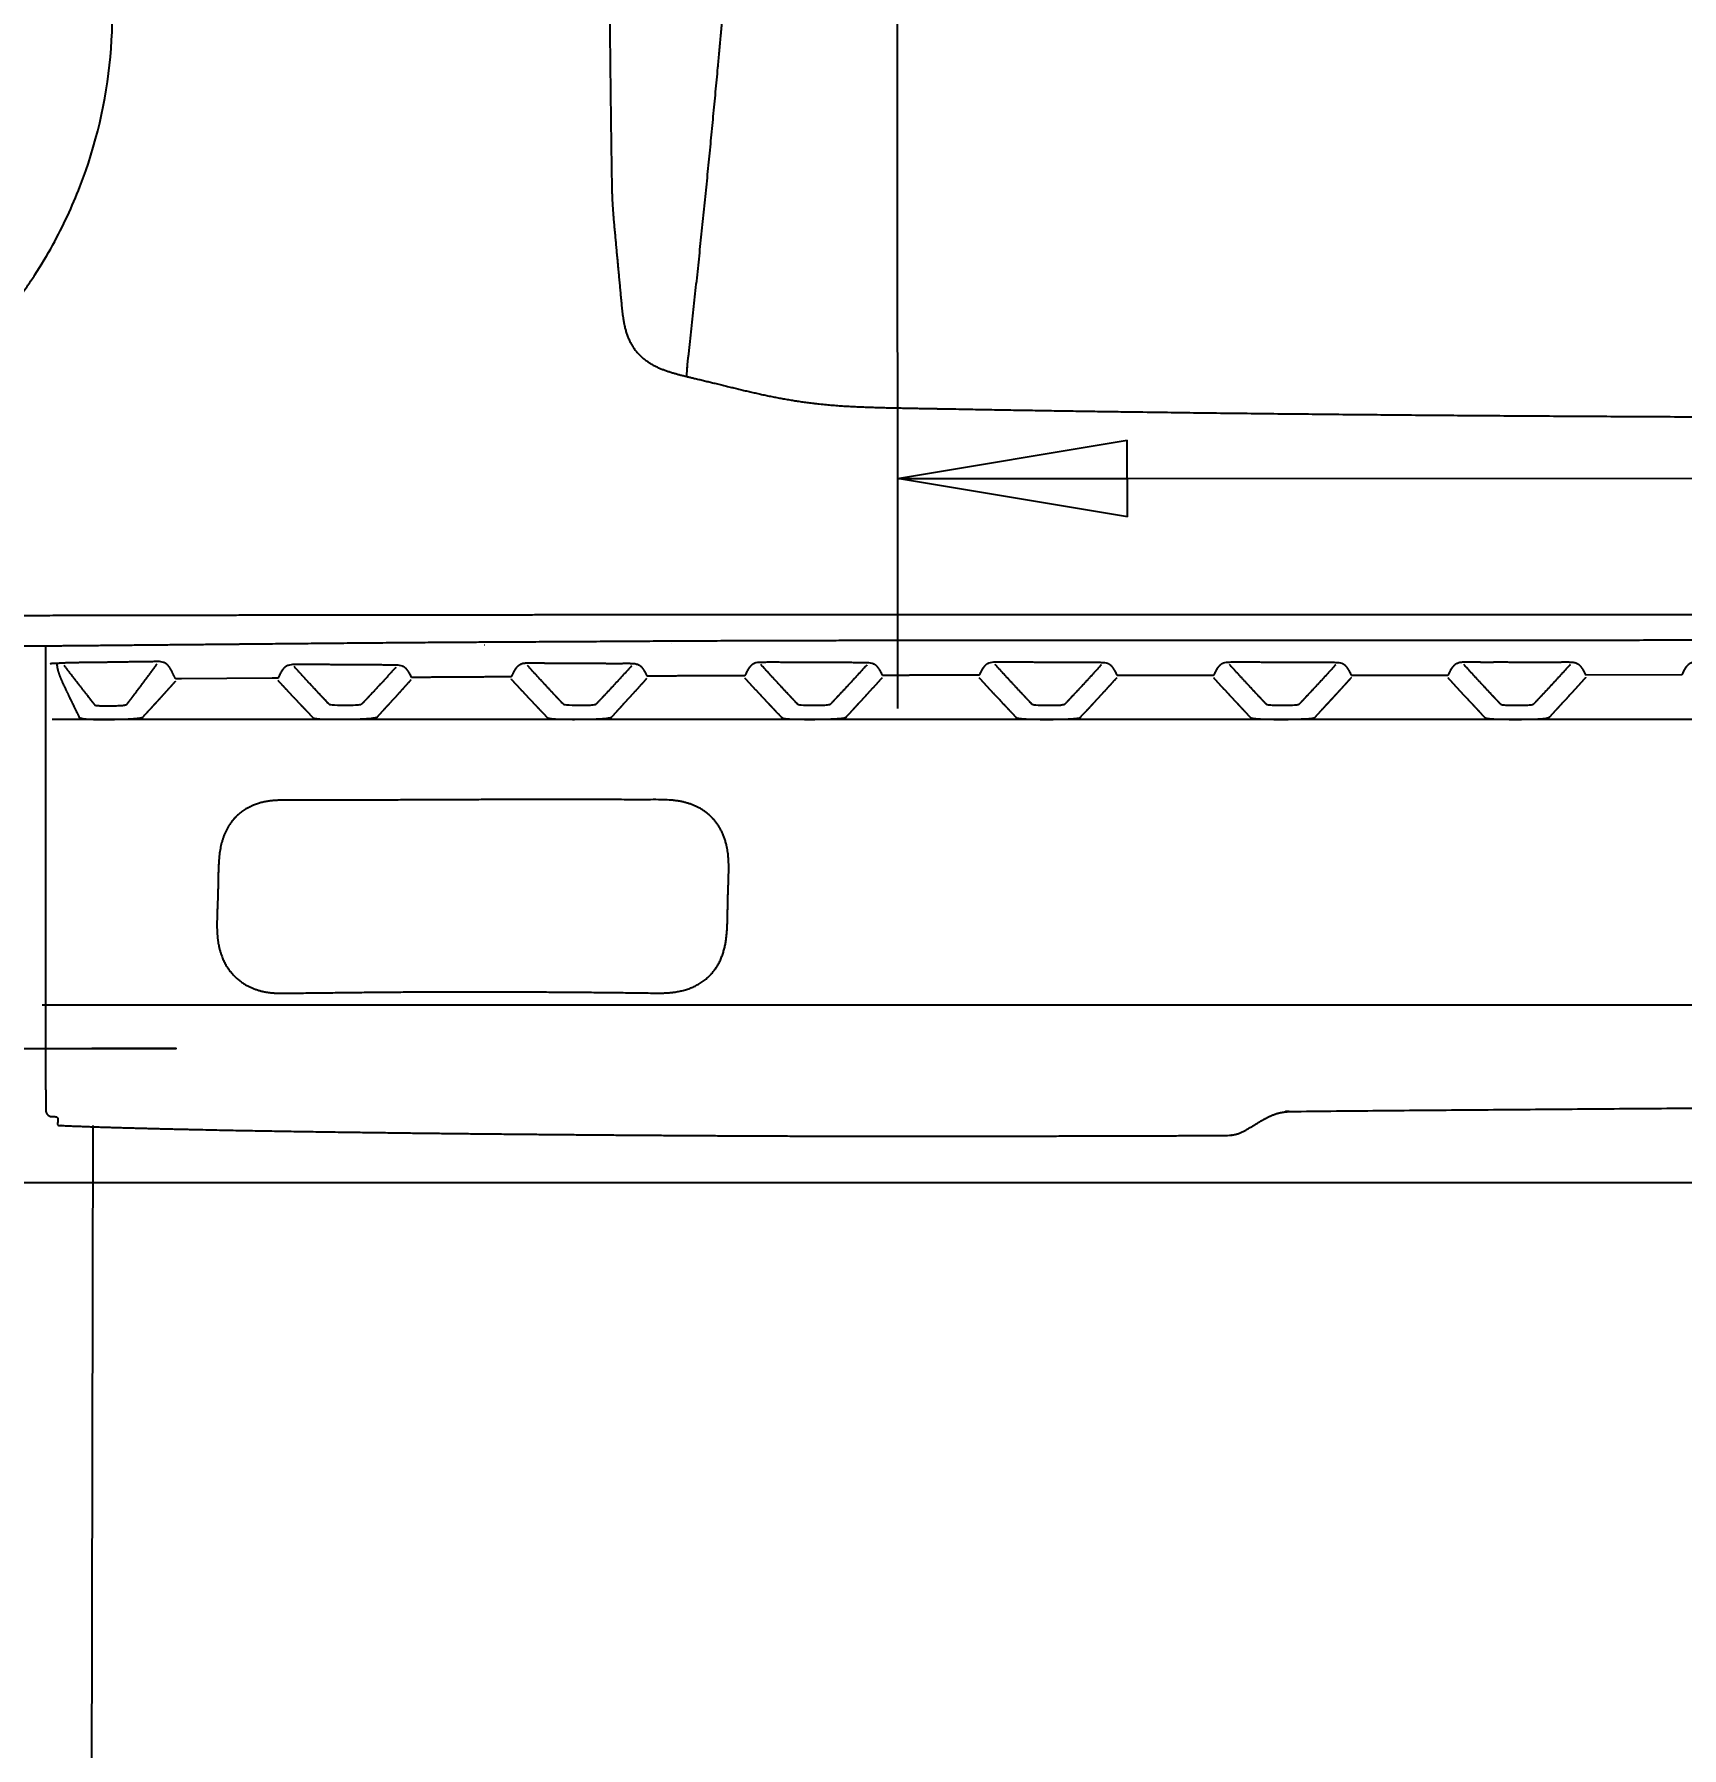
# Model space of a CAD drawing. Extents: x -912 to 8450, y -583 to 4401.
# Drawn here: x -24.5 to 357.6, y 1082 to 1479.5 of the extents above; entities that cross this region are included whole.
import ezdxf

# ---------------------------------------------------------------- set-up
doc = ezdxf.new("R2010")
doc.units = 0
doc.header["$MEASUREMENT"] = 0
doc.layers.get('0').update_dxf_attribs({"linetype": 'CONTINUOUS'})
for name, color, linetype in [('2', 7, 'CONTINUOUS'), ('5', 7, 'CONTINUOUS'), ('6', 7, 'CONTINUOUS')]:
    doc.layers.add(name, color=color, linetype=linetype)
doc.styles.get("Standard").update_dxf_attribs({"font": 'monotxt.shx'})
doc.dimstyles.new('DSTYLE1', dxfattribs={"dimtxt": 40, "dimasz": 53.333333, "dimexe": 4, "dimexo": 2, "dimgap": 2, "dimtad": 0, "dimtih": 1, "dimtoh": 1, "dimdec": 0, "dimzin": 3, "dimtxsty": 'STANDARD', "dimcen": 0.09, "dimazin": 3, "dimtp": 1, "dimtm": 1, "dimtfac": 1, "dimtdec": 4, "dimtofl": 0, "dimtmove": 0, "dimatfit": 3, "dimtolj": 1, "dimtzin": 0})

# ---------------------------------------------------------------- blocks, each defined once
blk = doc.blocks.new('_AH1')
at = {"color": 0, "linetype": 'CONTINUOUS'}
for p, q in [((-1, 0.166667), (0, 0)), ((-1, 0.166667), (-1, -0.166667)), ((0, 0), (-1, -0.166667)), ((0, 0), (-1, 0))]:
    blk.add_line(p, q, dxfattribs=at)
blk = doc.blocks.new('*D4')
at = {"layer": '2', "color": 1, "linetype": 'CONTINUOUS'}
for p, q in [((-128.26159, 1321.2013), (-128.26159, 1159.7806)), ((1607.1675, 1321.2013), (1607.1675, 1159.7806)), ((-128.26159, 1213.1139), (586.95656, 1213.1139)), ((1607.1675, 1213.1139), (800.28989, 1213.1139))]:
    blk.add_line(p, q, dxfattribs=at)
at = {"layer": '2', "color": 1, "xscale": 53.333333, "yscale": 53.333333, "zscale": 53.333333, "rotation": 180}
blk.add_blockref('_AH1', (-128.26159, 1213.1139), dxfattribs=at)
at = {"layer": '2', "color": 1, "xscale": 53.333333, "yscale": 53.333333, "zscale": 53.333333}
blk.add_blockref('_AH1', (1607.1675, 1213.1139), dxfattribs=at)
at = {"layer": '2', "color": 1, "linetype": 'CONTINUOUS'}
blk.add_text('1732', height=40, dxfattribs=at).set_placement((613.62323, 1193.1139))
blk = doc.blocks.new('*D8')
at = {"layer": '6', "color": 1, "linetype": 'CONTINUOUS'}
for p, q in [((175.43739, 1726.5891), (175.68331, 1323.138)), ((1576.1614, 1727.4428), (1576.4073, 1323.9917)), ((175.6508, 1376.4713), (740.77251, 1376.8157)), ((1576.3748, 1377.3251), (954.10585, 1376.9458))]:
    blk.add_line(p, q, dxfattribs=at)
at = {"layer": '6', "color": 1, "xscale": 53.333333, "yscale": 53.333333, "zscale": 53.333333}
for p, rotation in [((175.6508, 1376.4713), 180.03492), ((1576.3748, 1377.3251), 0.03492376600000001)]:
    blk.add_blockref('_AH1', p, dxfattribs=dict(at, rotation=rotation))
at = {"layer": '6', "color": 1, "linetype": 'CONTINUOUS'}
blk.add_text('1392', height=40, dxfattribs=at).set_placement((767.43918, 1356.8808))

msp = doc.modelspace()

# ---------------------------------------------------------------- linework, layer by layer
at = {"layer": '2', "color": 3, "linetype": 'CONTINUOUS'}
msp.add_open_spline([(-230.51263, 1547.2896), (-237.06553, 1537.9903), (-242.11093, 1527.6474), (-248.51429, 1506.9812), (-250.1564, 1496.8847), (-250.57561, 1476.4024), (-249.35468, 1466.142), (-244.20247, 1446.5471), (-240.33428, 1437.216), (-234.02514, 1426.3234), (-232.66723, 1424.1534), (-230.86644, 1421.4806), (-230.49213, 1420.9352), (-229.7338, 1419.851), (-229.35074, 1419.3118), (-228.02388, 1417.5107), (-227.12304, 1416.403), (-224.66443, 1413.8806), (-223.17594, 1412.639), (-218.4635, 1409.5629), (-214.93974, 1408.2344), (-209.78355, 1407.4168), (-208.46099, 1407.3456), (-205.78726, 1407.2164), (-204.66522, 1407.1606), (-202.42125, 1407.0443), (-201.29926, 1406.9848), (-199.05523, 1406.8669), (-197.93319, 1406.8084), (-193.28494, 1406.5717), (-189.75813, 1406.4063), (-144.90148, 1404.4849), (-103.50552, 1404.6264), (-60.822038, 1406.4105), (-59.470354, 1406.4687), (-56.767153, 1406.5893), (-55.415539, 1406.6494), (-52.417941, 1406.7911), (-50.772336, 1406.8776), (-46.270727, 1407.2782), (-43.331813, 1407.7174), (-39.721948, 1408.9639), (-38.873212, 1409.3188), (-34.920951, 1411.2763), (-32.148242, 1413.5347), (-29.086308, 1417.0449), (-28.379054, 1417.97), (-27.101072, 1419.7318), (-26.54228, 1420.5291), (-25.441668, 1422.1376), (-24.901029, 1422.9493), (-22.912794, 1426.0186), (-21.530527, 1428.3278), (-17.828147, 1435.0459), (-15.732041, 1439.5363), (-10.202046, 1453.8449), (-7.822712, 1464.0214), (-5.930681, 1484.6174), (-6.416488, 1494.9186), (-11.256185, 1520.0154), (-17.287195, 1534.3944), (-26.012785, 1546.8848)], degree=3, knots=[0, 0, 0, 0, 0.07126295, 0.07126295, 0.13545145, 0.13545145, 0.1996577, 0.1996577, 0.26247776, 0.26247776, 0.27852549, 0.27852549, 0.28267022, 0.28267022, 0.28681468, 0.28681468, 0.29668573, 0.29668573, 0.30888502, 0.30888502, 0.33196077, 0.33196077, 0.34156156, 0.34156156, 0.34850471, 0.34850471, 0.35544874, 0.35544874, 0.36239277, 0.36239277, 0.38421387, 0.38421387, 0.63987742, 0.63987742, 0.64823894, 0.64823894, 0.65660051, 0.65660051, 0.6667855, 0.6667855, 0.68452551, 0.68452551, 0.69036505, 0.69036505, 0.71175055, 0.71175055, 0.71916289, 0.71916289, 0.7251641, 0.7251641, 0.7311749, 0.7311749, 0.74770242, 0.74770242, 0.77844767, 0.77844767, 0.84222631, 0.84222631, 0.90589715, 0.90589715, 1, 1, 1, 1], dxfattribs=at)
at = {"layer": '5', "color": 2, "linetype": 'CONTINUOUS'}
for p, q in [((79.918529, 1337.8882), (79.932946, 1337.8883)), ((123.24811, 1338.1163), (123.26161, 1338.1163)), ((-11.29263, 1023.9552), (-10.891767, 1226.3928))]:
    msp.add_line(p, q, dxfattribs=at)
at = {"layer": '5', "color": 4, "linetype": 'CONTINUOUS'}
for p, q in [((9.60036, 1329.9938), (8.271178, 1329.9786)), ((30.614216, 1330.1715), (9.60036, 1329.9938)), ((31.995748, 1330.18), (30.614216, 1330.1715)), ((282.17198, 1330.8088), (280.99086, 1330.8086)), ((302.17202, 1330.8131), (282.17198, 1330.8088)), ((303.31954, 1330.8135), (302.17202, 1330.8131)), ((357.55949, 1330.913), (335.35767, 1330.8535)), ((-21.852499, 1234.6684), (-21.854549, 1229.781))]:
    msp.add_line(p, q, dxfattribs=at)
at = {"layer": '5', "color": 30, "linetype": 'CONTINUOUS'}
for points in [[(713.46736, 1221.5303, -0.000000273), (712.1372, 1221.5303, 0.000000062), (710.80704, 1221.5303, 0.0000010741)], [(716.12767, 1221.5303, 0.0000000683), (714.79751, 1221.5303)], [(819.17192, 1192.4603, -0.0000000761), (819.17192, 1193.7904, 0.0000004621), (819.17192, 1195.1206, -0.0000000987), (819.17192, 1196.4507, -0.00000009), (819.17192, 1197.7809, 0.0000004904), (819.17192, 1199.1111, -0.0000000843), (819.17192, 1200.4412, -0.000001961)], [(715.26063, 1166.5303, -0.0000001138), (716.59079, 1166.5303, 0.0000004941)], [(795.07009, 1166.5303, -0.0000005286), (796.40025, 1166.5303, 0.0000001217), (797.73041, 1166.5303, 0.0000020859)], [(719.2511, 1166.5303, -0.0000001252), (720.58126, 1166.5303)], [(792.40978, 1166.5303, 0.000000134), (793.73993, 1166.5303)], [(689.17192, 1195.794, -0.0000001823), (689.17192, 1194.4638, 0.0000005179)], [(689.17192, 1193.1337, 0.0000002927), (689.17192, 1191.8035, -0.000000188), (689.17192, 1190.4734, -0.0000010464)], [(709.4769, 1221.5303, -0.000000248), (708.14673, 1221.5303, -0.000004242)], [(689.17191, 1189.1432, 0.0000002714), (689.17192, 1187.8131, 0.0000041021)]]:
    msp.add_lwpolyline(points, format="xyb", dxfattribs=at)
at = {"layer": '5', "color": 3, "linetype": 'CONTINUOUS'}
for points in [[(711.672, 1156.3063, 0.0000000606), (711.672, 1155.8928, -0.0000002409)], [(711.672, 1155.1019, -0.0000000649), (711.672, 1154.726)]]:
    msp.add_lwpolyline(points, format="xyb", dxfattribs=at)
at = {"layer": '5', "color": 144, "linetype": 'CONTINUOUS'}
for points, knots in [([(-89.46913, 1629.9953), (-89.440852, 1629.9518), (-89.414326, 1629.8893), (-89.390743, 1629.7991), (-89.328568, 1629.4094), (-89.294396, 1628.8307), (-89.258498, 1628.4158), (-89.221703, 1627.9934), (-89.207861, 1627.5261), (-89.180155, 1626.3292), (-89.236723, 1625.0107), (-89.199423, 1623.9138), (-89.215197, 1621.5718), (-89.204985, 1619.2773), (-89.208002, 1618.1119), (-89.200662, 1614.6456), (-89.19169, 1611.1701), (-89.180963, 1608.8574), (-89.142926, 1601.9178), (-89.079065, 1594.9781), (-88.739248, 1566.103), (-87.92122, 1537.2211), (-86.387535, 1508.3996), (-84.30512, 1480.0048), (-81.222673, 1451.8711), (-80.713988, 1447.6346), (-80.089085, 1442.0538), (-79.295198, 1436.5883), (-79.102928, 1435.3328), (-78.435205, 1431.096), (-77.736337, 1426.8698), (-76.010328, 1416.7892), (-74.106433, 1406.7711), (-71.967154, 1396.8315), (-69.06233, 1383.9671), (-65.292921, 1371.3056), (-63.315755, 1365.6669), (-59.318174, 1356.7562), (-52.253661, 1350.0087), (-49.280582, 1348.1388), (-42.301804, 1345.459), (-34.987157, 1344.8032), (-31.068272, 1344.716), (-8.675524, 1344.7634), (13.729276, 1344.8015), (32.227078, 1344.8324), (64.360824, 1344.8723), (96.571283, 1344.8948), (110.26658, 1344.9136), (130.14625, 1344.9098), (150.18073, 1344.9284), (156.49789, 1344.9344), (171.2821, 1344.9392), (186.14377, 1344.9396), (194.58649, 1344.9405), (255.51363, 1344.9457), (316.66158, 1344.9425), (369.38043, 1344.9446), (475.86893, 1344.9584), (582.42236, 1344.9678), (636.20681, 1344.9703), (690.37877, 1344.9719), (744.55107, 1344.972), (744.93419, 1344.9596), (746.08851, 1344.9412), (747.23041, 1345.1353), (747.9456, 1345.5195), (748.89768, 1346.3442), (749.47024, 1347.4355), (749.62447, 1347.8763), (749.71127, 1348.3327), (749.73133, 1348.7912)], [0, 0, 0, 0, 0, 0, 0.0008454678, 0.0008454678, 0.0008454678, 0.0026853237, 0.0026853237, 0.0030666471, 0.0030666471, 0.0030666471, 0.008314583, 0.008314583, 0.008314583, 0.013562519, 0.013562519, 0.013562519, 0.02405839, 0.02405839, 0.02405839, 0.045023663, 0.045023663, 0.15493338, 0.15493338, 0.15493338, 0.17457098, 0.17457098, 0.17457098, 0.18048324, 0.18048324, 0.18048324, 0.19461188, 0.19461188, 0.2283764, 0.2283764, 0.2283764, 0.25685721, 0.25685721, 0.25685721, 0.27220746, 0.27220746, 0.27220746, 0.29069686, 0.29069686, 0.29069686, 0.37789331, 0.37789331, 0.37789331, 0.4420119, 0.4420119, 0.4420119, 0.47119533, 0.47119533, 0.47119533, 0.50973164, 0.50973164, 0.50973164, 0.74892567, 0.74892567, 0.74892567, 0.9926757, 0.9926757, 0.9926757, 0.99441514, 0.99441514, 0.99441514, 0.99789246, 0.99789246, 0.99789246, 1, 1, 1, 1, 1, 1]), ([(-90.101708, 1580.7617), (-89.932133, 1573.8048), (-89.735574, 1566.8495), (-89.508517, 1559.8962), (-89.181896, 1551.2216), (-88.795608, 1542.552), (-88.708563, 1540.8303), (-88.08334, 1529.8209), (-87.375685, 1518.8001), (-86.783944, 1509.3965), (-86.156319, 1499.1837), (-85.536696, 1489.3357), (-85.471152, 1488.4058), (-84.653219, 1477.9618), (-83.778424, 1467.9795), (-82.942504, 1459.333), (-81.848034, 1448.9588), (-80.612074, 1438.5859), (-80.344994, 1436.6165), (-78.939962, 1427.1975), (-77.341133, 1417.6409), (-75.918156, 1409.875), (-72.746501, 1394.0855), (-68.566392, 1377.5656), (-66.372282, 1369.3844), (-61.688957, 1358.2961), (-54.451, 1348.8898), (-52.216961, 1346.314), (-45.954973, 1340.7339), (-37.999043, 1337.8358), (-33.028518, 1337.5371), (-20.921002, 1337.6901), (-8.78296, 1337.776), (-1.540418, 1337.8539), (12.954046, 1337.9903), (27.448509, 1338.1266), (34.697043, 1338.1969), (58.576365, 1338.426), (82.424424, 1338.6095), (98.971525, 1338.6216), (125.11346, 1338.8756), (151.28775, 1338.903), (160.88799, 1338.9414), (199.86569, 1339.0104), (238.90586, 1338.9919), (268.3556, 1338.9788), (327.30159, 1338.9912), (386.31744, 1339.0426), (415.8378, 1339.0707), (472.42487, 1339.1145), (529.01367, 1339.2419), (556.07568, 1339.2682), (610.20116, 1339.3296), (664.32553, 1339.3681), (691.38942, 1339.3806), (719.27968, 1339.3894), (747.17369, 1339.39), (748.04606, 1339.3066), (749.74112, 1339.7215), (750.79471, 1340.755), (751.42061, 1341.3807), (751.60919, 1342.3006), (751.62178, 1343.2381), (751.622, 1343.2589), (751.62218, 1343.2796), (751.62237, 1343.3003)], [0, 0, 0, 0, 0, 0, 0.032775875, 0.032775875, 0.032775875, 0.040900631, 0.040900631, 0.040900631, 0.084750255, 0.084750255, 0.084750255, 0.08934325, 0.08934325, 0.08934325, 0.13655849, 0.13655849, 0.13655849, 0.14761345, 0.14761345, 0.14761345, 0.18937139, 0.18937139, 0.18937139, 0.22902736, 0.22902736, 0.22902736, 0.24498027, 0.24498027, 0.24498027, 0.26796595, 0.26796595, 0.26796595, 0.30211718, 0.30211718, 0.30211718, 0.33626841, 0.33626841, 0.33626841, 0.41462902, 0.41462902, 0.41462902, 0.45998311, 0.45998311, 0.45998311, 0.59869536, 0.59869536, 0.59869536, 0.73740761, 0.73740761, 0.73740761, 0.86454826, 0.86454826, 0.86454826, 0.99168891, 0.99168891, 0.99168891, 0.99558745, 0.99558745, 0.99558745, 0.99990241, 0.99990241, 0.99990241, 1, 1, 1, 1, 1, 1]), ([(719.16351, 1436.4497), (719.34702, 1438.363), (719.546, 1440.2786), (719.59669, 1442.2561), (719.61655, 1451.7736), (719.62238, 1461.2916), (719.64142, 1468.8183), (719.65905, 1483.8743), (719.68665, 1498.9433), (719.69273, 1506.4793), (719.7158, 1518.8409), (719.75939, 1531.2085), (719.52925, 1536.0379), (718.29334, 1545.5346), (714.983, 1554.5214), (712.00362, 1560.0711), (707.92934, 1564.8665), (696.68321, 1573.7759), (687.39987, 1577.4354), (676.64561, 1579.1523), (667.37896, 1579.4814), (658.10972, 1579.514), (642.07967, 1579.5412), (581.32822, 1579.6326), (521.72234, 1579.6956), (439.91295, 1579.7259), (358.1379, 1579.6681), (291.33494, 1579.5098), (254.83342, 1579.4002), (218.39465, 1579.2437), (204.09913, 1579.1721), (185.81504, 1579.0762), (167.56972, 1578.966), (163.5979, 1578.9794), (154.71125, 1578.7925), (145.94378, 1577.794), (141.15362, 1576.8261), (131.74041, 1573.7531), (123.5499, 1568.1295), (117.1175, 1561.9383), (112.81065, 1554.0157), (110.46505, 1545.4343), (109.11091, 1538.1718), (108.64273, 1530.7896), (108.56933, 1527.2235), (108.69179, 1508.7048), (108.86353, 1490.2088), (108.9788, 1475.2951), (109.16671, 1460.4081), (109.3955, 1445.5556)], [0, 0, 0, 0, 0, 0, 0.011803605, 0.011803605, 0.011803605, 0.056234492, 0.056234492, 0.056234492, 0.1006499, 0.1006499, 0.1006499, 0.12906566, 0.12906566, 0.12906566, 0.15666141, 0.15666141, 0.16551924, 0.16551924, 0.21331257, 0.21331257, 0.22002216, 0.22002216, 0.22002216, 0.30757018, 0.57054054, 0.57054054, 0.70121201, 0.70121201, 0.70121201, 0.78577696, 0.78577696, 0.78577696, 0.80933188, 0.80933188, 0.80933188, 0.83857914, 0.83857914, 0.83857914, 0.86837504, 0.86837504, 0.89089995, 0.89089995, 0.89089995, 0.91190496, 0.91190496, 0.91190496, 1, 1, 1, 1, 1, 1]), ([(126.81538, 1400.1739), (126.84706, 1400.9413), (126.87877, 1401.709), (126.94279, 1402.5074), (129.55577, 1426.0779), (132.0365, 1449.3505), (134.12161, 1472.1388), (136.55713, 1499.1908), (138.70319, 1526.3551), (139.23523, 1530.8098), (140.67951, 1537.9522), (143.73012, 1544.5277), (145.14397, 1546.8714), (148.44762, 1550.9052), (152.69001, 1553.924), (154.87466, 1555.0945), (161.64824, 1557.8995), (168.9494, 1559.0033), (173.77363, 1559.3205), (224.01109, 1559.5348), (274.38576, 1559.6726), (342.78974, 1559.7805), (411.26233, 1559.8016), (479.76197, 1559.7672), (525.47496, 1559.7318), (571.19425, 1559.6779), (594.05507, 1559.5757), (624.1248, 1559.6572), (654.19571, 1559.4985), (661.3886, 1558.7557), (672.84688, 1555.3944), (681.12754, 1547.4897), (683.45174, 1543.9163), (686.811, 1536.7254), (688.45416, 1528.9354), (688.89561, 1525.2187), (691.08373, 1498.1758), (693.21938, 1471.2669), (695.17186, 1447.7859), (697.0869, 1423.9234), (699.08987, 1399.6456), (699.17641, 1398.8615), (699.28773, 1398.111), (699.39929, 1397.3609)], [0, 0, 0, 0, 0, 0, 0.0048374626, 0.0048374626, 0.0048374626, 0.14007605, 0.14007605, 0.14007605, 0.16686292, 0.16686292, 0.16686292, 0.18285568, 0.18285568, 0.18285568, 0.19736014, 0.19736014, 0.19736014, 0.226052, 0.226052, 0.226052, 0.49564101, 0.49564101, 0.63062246, 0.63062246, 0.63062246, 0.76560151, 0.76560151, 0.76560151, 0.80816267, 0.80816267, 0.80816267, 0.83310769, 0.83310769, 0.83310769, 0.85558197, 0.85558197, 0.85558197, 0.99523877, 0.99523877, 0.99523877, 1, 1, 1, 1, 1, 1]), ([(109.3955, 1445.5556), (109.42609, 1443.5699), (109.45741, 1441.5849), (109.57444, 1439.6211), (110.08001, 1433.8691), (110.59799, 1428.1647), (110.98041, 1424.3549), (111.48299, 1418.5966), (112.08152, 1412.8476), (112.41248, 1410.8665), (113.69983, 1407.3818), (116.19099, 1404.5738), (117.52756, 1403.5451), (123.08618, 1400.4551), (129.52746, 1399.705), (133.84245, 1398.4265), (143.21856, 1396.0786), (152.7149, 1394.2163), (157.74715, 1393.5763), (169.82363, 1392.8388), (181.94964, 1392.764), (188.99275, 1392.607), (209.14665, 1392.2527), (229.32295, 1391.9476), (285.8747, 1391.1791), (342.55515, 1390.794), (410.28652, 1390.6016), (464.87846, 1390.4837), (541.57905, 1390.4941), (574.705, 1390.5405), (609.4188, 1390.6372), (633.10923, 1390.7202), (656.79883, 1390.8173), (663.64398, 1390.8557), (670.48508, 1391.0426), (675.76304, 1391.4415), (683.65062, 1392.9854), (691.3708, 1395.1228), (694.04333, 1395.8796), (698.53533, 1397.1008), (703.01109, 1398.3804), (705.98874, 1399.3151), (708.84295, 1400.5823), (711.4118, 1402.2817), (713.68684, 1404.0607), (715.43913, 1406.3242), (716.12828, 1407.8066), (717.16372, 1414.4221), (717.45097, 1421.1217), (718.28999, 1426.1962), (718.67103, 1431.3149), (719.16351, 1436.4497)], [0, 0, 0, 0, 0, 0, 0.014694731, 0.014694731, 0.014694731, 0.043852127, 0.043852127, 0.043852127, 0.059067177, 0.059067177, 0.059067177, 0.071146113, 0.071146113, 0.071146113, 0.10545539, 0.10545539, 0.10545539, 0.14288095, 0.14288095, 0.14288095, 0.19489564, 0.19489564, 0.19489564, 0.29157506, 0.29157506, 0.61139022, 0.61139022, 0.69229364, 0.69229364, 0.85445918, 0.85445918, 0.86610361, 0.86610361, 0.86610361, 0.90467723, 0.90467723, 0.90467723, 0.92517056, 0.92517056, 0.92517056, 0.93901156, 0.93901156, 0.94817385, 0.94817385, 0.94817385, 0.96047503, 0.96047503, 0.96047503, 1, 1, 1, 1, 1, 1])]:
    msp.add_open_spline(points, degree=5, knots=knots, dxfattribs=at)
at = {"layer": '5', "color": 4, "linetype": 'CONTINUOUS'}
for points, knots in [([(-21.860226, 1326.9625), (-21.860788, 1327.61), (-21.861348, 1328.2592), (-21.861909, 1328.9099), (-21.862528, 1329.6265), (-21.863147, 1330.331), (-21.86328, 1330.2584), (-21.863073, 1330.6841), (-21.863311, 1331.3876), (-21.863566, 1332.1072), (-21.864569, 1333.0884), (-21.861356, 1334.1297), (-21.862855, 1335.3969), (-21.863605, 1336.6641), (-21.863758, 1336.9997), (-21.863871, 1337.3352), (-21.863952, 1337.6708)], [0, 0, 0, 0, 0, 0, 0.80469185, 0.80469185, 0.80469185, 0.88527422, 0.88527422, 0.88527422, 0.8903242, 0.8903242, 0.97095625, 0.97095625, 0.97095625, 1, 1, 1, 1, 1, 1]), ([(8.27118, 1329.9786), (8.04437, 1330.4096), (7.817533, 1330.8407), (7.591684, 1331.2674), (7.038674, 1332.4308), (6.335448, 1333.5181), (5.585516, 1334.0217), (0.408635, 1333.9482), (-4.664683, 1333.9262), (-9.030823, 1333.7146), (-13.681457, 1333.8597), (-18.323591, 1333.6331), (-18.953065, 1333.5774), (-19.58419, 1333.5566), (-20.227241, 1333.5615), (-20.553356, 1333.5439), (-20.863344, 1333.4639)], [0, 0, 0, 0, 0, 0, 0.077932826, 0.077932826, 0.077932826, 0.2044579, 0.2044579, 0.2044579, 0.89817961, 0.89817961, 0.89817961, 0.94878247, 0.94878247, 1, 1, 1, 1, 1, 1]), ([(-19.267466, 1333.5451), (-19.262647, 1333.2459), (-19.257828, 1332.9466), (-19.257704, 1332.984), (-19.0951, 1331.6424), (-18.455134, 1329.9201), (-17.74004, 1328.6199), (-16.602241, 1326.166), (-15.465108, 1323.8741), (-15.036104, 1322.9478), (-14.556314, 1322.0022), (-14.072467, 1321.0019), (-13.90996, 1320.9114), (-13.152752, 1320.7169), (-11.26928, 1320.5968), (-9.988961, 1320.555), (-7.073247, 1320.5583), (-4.091723, 1320.6401), (-2.750438, 1320.6877), (-0.562525, 1320.8229), (0.372083, 1320.9776), (0.583349, 1321.0557), (2.188375, 1322.7868), (3.777829, 1324.5177), (5.282488, 1326.1717), (6.772998, 1327.8254), (8.250256, 1329.479)], [0, 0, 0, 0, 0, 0, 0.0039076464, 0.0039076464, 0.0039076464, 0.28991368, 0.28991368, 0.28991368, 0.46148143, 0.46148143, 0.46148143, 0.48111441, 0.48111441, 0.48111441, 0.50049041, 0.50049041, 0.50049041, 0.51964477, 0.51964477, 0.51964477, 0.54093497, 0.54093497, 0.54093497, 1, 1, 1, 1, 1, 1]), ([(-17.688846, 1333.1956), (-16.298824, 1331.3718), (-14.895737, 1329.5475), (-13.479906, 1327.7231), (-11.996169, 1325.8321), (-10.502169, 1323.9423), (-10.452052, 1323.877), (-9.883158, 1323.7783), (-8.488497, 1323.7271), (-7.335649, 1323.7084), (-5.984038, 1323.7298), (-4.888171, 1323.7832), (-3.622532, 1323.8722), (-3.126926, 1323.9815), (-3.075246, 1324.0457), (-1.606063, 1325.9742), (-0.148112, 1327.9049), (1.244827, 1329.7708), (2.624575, 1331.6376), (3.990812, 1333.5049)], [0, 0, 0, 0, 0, 0, 0.47456367, 0.47456367, 0.47456367, 0.49145927, 0.49145927, 0.49145927, 0.50040839, 0.50040839, 0.50911399, 0.50911399, 0.50911399, 0.52541728, 0.52541728, 0.52541728, 1, 1, 1, 1, 1, 1]), ([(62.982399, 1330.3304), (62.883578, 1330.5207), (62.784749, 1330.7131), (62.685912, 1330.9078), (62.217084, 1331.812), (61.652331, 1332.6525), (60.992097, 1333.0966), (55.430932, 1333.3278), (50.006465, 1333.1751), (45.233932, 1333.224), (39.808601, 1333.4435), (34.231768, 1333.301), (33.55096, 1332.8735), (32.914873, 1331.9831), (32.41057, 1330.99), (32.274868, 1330.7152), (32.136589, 1330.4452), (31.995751, 1330.18)], [0, 0, 0, 0, 0, 0, 0.031292167, 0.031292167, 0.031292167, 0.145302, 0.145302, 0.145302, 0.84161701, 0.84161701, 0.84161701, 0.95617779, 0.95617779, 0.95617779, 1, 1, 1, 1, 1, 1]), ([(59.336624, 1332.6747), (57.786971, 1330.9704), (56.22255, 1329.2661), (54.642617, 1327.5619), (53.001815, 1325.8057), (51.341441, 1324.0501), (51.267212, 1323.999), (50.738141, 1323.8898), (49.076381, 1323.8127), (47.809946, 1323.7941), (45.216327, 1323.8271), (43.99152, 1323.9534), (43.930676, 1324.0204), (42.222294, 1325.8266), (40.533852, 1327.6342), (38.921252, 1329.3743), (37.324688, 1331.1146), (35.743521, 1332.855)], [0, 0, 0, 0, 0, 0, 0.47128138, 0.47128138, 0.47128138, 0.48557642, 0.48557642, 0.48557642, 0.50032494, 0.50032494, 0.50032494, 0.51874709, 0.51874709, 0.51874709, 1, 1, 1, 1, 1, 1]), ([(117.63814, 1330.6343), (117.53666, 1330.8292), (117.43624, 1331.0266), (116.97928, 1331.9319), (116.50387, 1332.8587), (115.63311, 1333.3954), (112.47069, 1333.7132), (109.35708, 1333.3157), (107.02322, 1333.6721), (102.17814, 1333.4003), (97.348417, 1333.731), (94.859697, 1333.3959), (91.619924, 1333.8251), (88.298971, 1333.5524), (87.346602, 1332.9862), (86.841823, 1331.9791), (86.355183, 1330.9999), (86.22027, 1330.7342), (86.081846, 1330.4729)], [0, 0, 0, 0, 0, 0, 0.031673986, 0.031673986, 0.14412333, 0.14412333, 0.14412333, 0.48414029, 0.48414029, 0.48414029, 0.84456823, 0.84456823, 0.84456823, 0.95740974, 0.95740974, 1, 1, 1, 1, 1, 1]), ([(113.98855, 1332.9976), (112.38086, 1331.2268), (110.75722, 1329.4561), (109.11678, 1327.6855), (107.41493, 1325.8627), (105.69151, 1324.0407), (105.61607, 1323.9896), (105.08825, 1323.8805), (103.42533, 1323.8032), (102.15713, 1323.7845), (99.564376, 1323.8177), (98.339118, 1323.9439), (98.280134, 1324.011), (96.518138, 1325.8748), (94.775876, 1327.7399), (93.111235, 1329.5376), (91.463413, 1331.3356), (89.832024, 1333.1336)], [0, 0, 0, 0, 0, 0, 0.4734196, 0.4734196, 0.4734196, 0.48724049, 0.48724049, 0.48724049, 0.50150021, 0.50150021, 0.50150021, 0.51931078, 0.51931078, 0.51931078, 1, 1, 1, 1, 1, 1]), ([(172.21977, 1330.809), (172.11262, 1331.0145), (172.0058, 1331.2227), (171.89929, 1331.4337), (171.42392, 1332.3546), (170.8455, 1333.2042), (170.1831, 1333.6452), (164.43203, 1333.8694), (158.80352, 1333.6949), (153.83587, 1333.7263), (148.20767, 1333.9394), (142.45246, 1333.7772), (141.77794, 1333.3476), (141.15561, 1332.4678), (140.65866, 1331.4917), (140.5294, 1331.2309), (140.39817, 1330.9745), (140.26497, 1330.7225)], [0, 0, 0, 0, 0, 0, 0.033057626, 0.033057626, 0.033057626, 0.14421324, 0.14421324, 0.14421324, 0.84782991, 0.84782991, 0.84782991, 0.95933532, 0.95933532, 0.95933532, 1, 1, 1, 1, 1, 1]), ([(168.55092, 1333.2218), (166.90245, 1331.4041), (165.23719, 1329.5866), (163.5541, 1327.7691), (161.8083, 1325.8996), (160.04008, 1324.0308), (159.96535, 1323.9797), (159.43864, 1323.8706), (157.77581, 1323.7932), (156.5066, 1323.7745), (153.91428, 1323.8077), (152.6937, 1323.9342), (152.6318, 1324.0011), (150.82802, 1325.9077), (149.04615, 1327.8157), (147.34221, 1329.6563), (145.65631, 1331.4971), (143.98763, 1333.338)], [0, 0, 0, 0, 0, 0, 0.47455748, 0.47455748, 0.47455748, 0.48805498, 0.48805498, 0.48805498, 0.5019807, 0.5019807, 0.5019807, 0.51937382, 0.51937382, 0.51937382, 1, 1, 1, 1, 1, 1]), ([(226.6459, 1330.8148), (226.53342, 1331.0303), (226.42155, 1331.2489), (226.3103, 1331.4706), (225.83126, 1332.4033), (225.24495, 1333.2597), (224.5818, 1333.6987), (218.81048, 1333.9208), (213.15768, 1333.7403), (208.17512, 1333.7684), (202.52701, 1333.9827), (196.75342, 1333.815), (196.08061, 1333.3844), (195.46895, 1332.514), (194.97652, 1331.5536), (194.85318, 1331.3067), (194.7284, 1331.0638), (194.60219, 1330.8248)], [0, 0, 0, 0, 0, 0, 0.03461735, 0.03461735, 0.03461735, 0.14558086, 0.14558086, 0.14558086, 0.8502454, 0.8502454, 0.8502454, 0.96150564, 0.96150564, 0.96150564, 1, 1, 1, 1, 1, 1]), ([(222.95711, 1333.2749), (221.29786, 1331.4449), (219.62159, 1329.615), (217.92726, 1327.7851), (216.16998, 1325.9032), (214.39006, 1324.022), (214.31534, 1323.9709), (213.7886, 1323.8618), (212.12577, 1323.7844), (210.85658, 1323.7657), (208.26428, 1323.7989), (207.04367, 1323.9254), (206.98177, 1323.9923), (205.16901, 1325.9085), (203.37832, 1327.826), (201.66576, 1329.6761), (199.97141, 1331.5264), (198.29446, 1333.3768)], [0, 0, 0, 0, 0, 0, 0.47507583, 0.47507583, 0.47507583, 0.48849652, 0.48849652, 0.48849652, 0.50234299, 0.50234299, 0.50234299, 0.51963713, 0.51963713, 0.51963713, 1, 1, 1, 1, 1, 1]), ([(280.99086, 1330.8087), (280.87761, 1331.0253), (280.76501, 1331.2452), (280.65307, 1331.4682), (280.17336, 1332.4018), (279.5855, 1333.2585), (278.92142, 1333.697), (273.15453, 1333.9147), (267.5062, 1333.7291), (262.52913, 1333.7523), (256.88431, 1333.9627), (251.11568, 1333.7885), (250.44385, 1333.3572), (249.83485, 1332.4885), (249.34409, 1331.5311), (249.22191, 1331.2866), (249.09838, 1331.0459), (248.97349, 1330.8092)], [0, 0, 0, 0, 0, 0, 0.034885512, 0.034885512, 0.034885512, 0.14598437, 0.14598437, 0.14598437, 0.8504574, 0.8504574, 0.8504574, 0.96180285, 0.96180285, 0.96180285, 1, 1, 1, 1, 1, 1]), ([(277.30493, 1333.2722), (275.6461, 1331.4426), (273.97025, 1329.6131), (272.278, 1327.7839), (270.51674, 1325.9022), (268.74181, 1324.0217), (268.67747, 1323.9699), (268.22613, 1323.8804), (267.02671, 1323.8132), (266.41325, 1323.7928), (264.64801, 1323.7669), (262.8825, 1323.8064), (262.14668, 1323.8542), (261.49568, 1323.9382), (261.30529, 1324.0252), (261.26696, 1324.0584), (259.49539, 1325.9368), (257.73536, 1327.8161), (256.02888, 1329.6615), (254.33872, 1331.5071), (252.66587, 1333.3528)], [0, 0, 0, 0, 0, 0, 0.47559352, 0.47559352, 0.47559352, 0.48903237, 0.48903237, 0.48903237, 0.49790439, 0.49790439, 0.49790439, 0.51155615, 0.51155615, 0.51155615, 0.52021513, 0.52021513, 0.52021513, 1, 1, 1, 1, 1, 1]), ([(335.35766, 1330.8535), (335.24347, 1331.071), (335.13074, 1331.2918), (334.66157, 1332.2212), (334.16806, 1333.1681), (333.27826, 1333.7051), (329.99834, 1334.0537), (326.74246, 1333.5621), (324.2967, 1333.973), (319.36026, 1333.6297), (314.42615, 1333.9958), (311.98244, 1333.5917), (308.73247, 1334.0895), (305.45526, 1333.7504), (304.77331, 1333.3479), (304.17086, 1332.4843), (303.6864, 1331.531), (303.56595, 1331.2882), (303.44366, 1331.049), (303.31954, 1330.8135)], [0, 0, 0, 0, 0, 0, 0.035066131, 0.035066131, 0.14623793, 0.14623793, 0.14623793, 0.49843307, 0.49843307, 0.49843307, 0.8506282, 0.8506282, 0.8506282, 0.961978, 0.961978, 0.961978, 1, 1, 1, 1, 1, 1]), ([(331.69096, 1333.3118), (330.02522, 1331.4743), (328.34232, 1329.6369), (326.64284, 1327.7997), (324.87538, 1325.91), (323.09302, 1324.0216), (323.0273, 1323.9699), (322.57712, 1323.8803), (321.37837, 1323.8131), (320.15076, 1323.7722), (318.59302, 1323.7722), (317.36543, 1323.8131), (316.16674, 1323.8804), (315.71659, 1323.9699), (315.65088, 1324.0216), (313.86056, 1325.9185), (312.08532, 1327.8166), (310.3782, 1329.6621), (308.68782, 1331.508), (307.01476, 1333.3539)], [0, 0, 0, 0, 0, 0, 0.47664408, 0.47664408, 0.47664408, 0.49005415, 0.49005415, 0.49005415, 0.49890764, 0.49890764, 0.50776161, 0.50776161, 0.50776161, 0.52117122, 0.52117122, 0.52117122, 1, 1, 1, 1, 1, 1]), ([(389.8422, 1330.9934), (389.72741, 1331.2121), (389.61307, 1331.434), (389.49917, 1331.6592), (389.01396, 1332.5944), (388.41916, 1333.4483), (387.75733, 1333.8787), (381.94922, 1334.1032), (376.21854, 1333.8767), (371.22526, 1333.8772), (365.49493, 1334.1025), (359.68679, 1333.8772), (359.02318, 1333.4489), (358.4163, 1332.5836), (357.92616, 1331.6289), (357.80494, 1331.3864), (357.68272, 1331.1477), (357.55949, 1330.913)], [0, 0, 0, 0, 0, 0, 0.035026988, 0.035026988, 0.035026988, 0.14549737, 0.14549737, 0.14549737, 0.85193851, 0.85193851, 0.85193851, 0.96239634, 0.96239634, 0.96239634, 1, 1, 1, 1, 1, 1]), ([(31.937591, 1329.6806), (33.532921, 1327.9551), (35.143653, 1326.2298), (36.75797, 1324.5041), (38.510617, 1322.7062), (40.20209, 1320.9055), (40.409801, 1320.8311), (41.398319, 1320.7037), (43.537295, 1320.6266), (46.049039, 1320.5871), (49.117985, 1320.6256), (51.618691, 1320.7273), (53.747463, 1320.8562), (54.740515, 1321.0069), (54.951432, 1321.0869), (56.577928, 1322.8826), (58.264692, 1324.677), (59.816457, 1326.3953), (61.365397, 1328.1132), (62.899972, 1329.8309)], [0, 0, 0, 0, 0, 0, 0.46826965, 0.46826965, 0.46826965, 0.48846806, 0.48846806, 0.48846806, 0.50636163, 0.50636163, 0.52387124, 0.52387124, 0.52387124, 0.54419639, 0.54419639, 0.54419639, 1, 1, 1, 1, 1, 1]), ([(86.043536, 1329.9736), (87.686958, 1328.1902), (89.346741, 1326.4069), (91.016116, 1324.6233), (92.798704, 1322.7657), (94.561991, 1320.9061), (94.776023, 1320.8304), (95.787492, 1320.702), (97.949611, 1320.6231), (100.44612, 1320.5812), (103.48195, 1320.6146), (105.9626, 1320.7109), (108.09721, 1320.8359), (109.09482, 1320.985), (109.30679, 1321.0648), (110.9989, 1322.9259), (112.749, 1324.7855), (114.36327, 1326.5691), (115.97346, 1328.3521), (117.56815, 1330.1348)], [0, 0, 0, 0, 0, 0, 0.46783145, 0.46783145, 0.46783145, 0.48764913, 0.48764913, 0.48764913, 0.50468481, 0.50468481, 0.52160175, 0.52160175, 0.52160175, 0.5413212, 0.5413212, 0.5413212, 1, 1, 1, 1, 1, 1]), ([(140.22372, 1330.2231), (141.90207, 1328.3928), (143.59752, 1326.5625), (145.29789, 1324.7316), (147.13779, 1322.828), (148.91775, 1320.9215), (149.12596, 1320.8464), (150.11165, 1320.7147), (152.24193, 1320.6276), (154.76004, 1320.5758), (157.8427, 1320.5991), (160.35281, 1320.6886), (162.47489, 1320.8069), (163.46161, 1320.9527), (163.67127, 1321.0311), (165.40888, 1322.9337), (167.20681, 1324.8343), (168.8666, 1326.66), (170.52201, 1328.4849), (172.16111, 1330.3095)], [0, 0, 0, 0, 0, 0, 0.46794238, 0.46794238, 0.46794238, 0.48699237, 0.48699237, 0.48699237, 0.50391839, 0.50391839, 0.52064637, 0.52064637, 0.52064637, 0.53975167, 0.53975167, 0.53975167, 1, 1, 1, 1, 1, 1]), ([(194.56616, 1330.3254), (196.24867, 1328.4789), (197.9485, 1326.6323), (199.65353, 1324.7851), (201.4965, 1322.865), (203.28185, 1320.9426), (203.48691, 1320.867), (204.46227, 1320.7312), (206.58195, 1320.6352), (209.10134, 1320.573), (212.19198, 1320.5844), (214.70016, 1320.6649), (216.81582, 1320.7753), (217.81511, 1320.9176), (218.04493, 1320.9953), (218.28294, 1321.1593), (218.31647, 1321.3203), (218.39368, 1321.4052), (220.14146, 1323.2386), (221.81381, 1325.0723), (223.42972, 1326.82), (225.02029, 1328.5677), (226.59565, 1330.3154)], [0, 0, 0, 0, 0, 0, 0.46763043, 0.46763043, 0.46763043, 0.48649135, 0.48649135, 0.48649135, 0.5033687, 0.5033687, 0.52000893, 0.52000893, 0.52000893, 0.53903794, 0.53903794, 0.53903794, 0.56058697, 0.56058697, 0.56058697, 1, 1, 1, 1, 1, 1]), ([(248.93744, 1330.3098), (250.61446, 1328.4668), (252.30869, 1326.6239), (254.00865, 1324.7805), (255.84194, 1322.8631), (257.62241, 1320.9433), (257.84328, 1320.8661), (258.86304, 1320.7305), (261.02044, 1320.6355), (263.48201, 1320.5755), (266.46802, 1320.5848), (268.92953, 1320.6595), (271.10192, 1320.7663), (272.14945, 1320.9075), (272.38509, 1320.9874), (272.9159, 1321.3878), (272.87762, 1321.7735), (273.56407, 1322.0961), (273.83443, 1322.6629), (274.5293, 1323.2346), (274.69578, 1323.4872), (275.42004, 1324.2263), (276.07181, 1324.9648), (276.5351, 1325.4504), (277.68976, 1326.7134), (278.84841, 1327.9765), (279.55437, 1328.754), (280.25872, 1329.5316), (280.96005, 1330.3092)], [0, 0, 0, 0, 0, 0, 0.46691984, 0.46691984, 0.46691984, 0.4861537, 0.4861537, 0.4861537, 0.5026738, 0.5026738, 0.51879391, 0.51879391, 0.51879391, 0.5383702, 0.5383702, 0.5383702, 0.61810728, 0.61810728, 0.61810728, 0.68189632, 0.68189632, 0.68189632, 0.80416021, 0.80416021, 0.80416021, 1, 1, 1, 1, 1, 1]), ([(303.29236, 1330.314), (304.96869, 1328.4708), (306.66223, 1326.6276), (308.36124, 1324.7839), (310.19484, 1322.8659), (311.974, 1320.9454), (312.19824, 1320.8677), (313.22793, 1320.7319), (315.39276, 1320.6366), (317.85871, 1320.5758), (320.84716, 1320.5843), (323.31342, 1320.6589), (325.4838, 1320.766), (326.5224, 1320.9075), (326.74965, 1320.9869), (328.5139, 1322.9077), (330.33294, 1324.8262), (332.01742, 1326.6691), (333.69671, 1328.5116), (335.35904, 1330.3541)], [0, 0, 0, 0, 0, 0, 0.46567026, 0.46567026, 0.46567026, 0.48494499, 0.48494499, 0.48494499, 0.5013327, 0.5013327, 0.5175605, 0.5175605, 0.5175605, 0.53694404, 0.53694404, 0.53694404, 1, 1, 1, 1, 1, 1]), ([(-21.852502, 1234.6684), (-21.852438, 1234.7472), (-21.852378, 1234.8133), (-21.852318, 1234.9548), (-21.852196, 1235.701), (-21.852132, 1237.5324), (-21.852122, 1238.5663), (-21.852079, 1242.3952), (-21.852037, 1246.2646), (-21.852014, 1249.1383), (-21.85196, 1252.6741), (-21.851928, 1256.2634), (-21.851924, 1256.9787), (-21.851907, 1260.2996), (-21.851908, 1263.6392), (-21.851895, 1266.2427), (-21.851882, 1271.4632), (-21.851869, 1276.6846), (-21.851863, 1279.2951), (-21.851844, 1287.1281), (-21.851829, 1294.961), (-21.851816, 1300.1845), (-21.851809, 1305.7628), (-21.851797, 1311.3403), (-21.851796, 1311.6965), (-21.851795, 1312.7477), (-21.851803, 1313.7845), (-21.851819, 1314.4329), (-21.851851, 1315.1696), (-21.851888, 1315.842), (-21.851897, 1315.9964), (-21.851937, 1316.6843), (-21.851981, 1317.2985), (-21.852023, 1317.6604), (-21.853263, 1319.0618), (-21.854504, 1320.4477), (-21.855699, 1321.7967), (-21.857321, 1323.6204), (-21.858945, 1325.4836), (-21.859373, 1325.9756), (-21.8598, 1326.4686), (-21.860226, 1326.9625)], [0, 0, 0, 0, 0, 0, 0.022305467, 0.022305467, 0.022305467, 0.044610933, 0.044610933, 0.044610933, 0.10928556, 0.10928556, 0.10928556, 0.12526217, 0.12526217, 0.12526217, 0.18333279, 0.18333279, 0.18333279, 0.24140341, 0.24140341, 0.24140341, 0.35754464, 0.35754464, 0.35754464, 0.36543922, 0.36543922, 0.36543922, 0.3807504, 0.3807504, 0.3807504, 0.38542121, 0.38542121, 0.38542121, 0.40188251, 0.40188251, 0.40188251, 0.84235094, 0.84235094, 0.84235094, 1, 1, 1, 1, 1, 1]), ([(1528.7361, 1320.5548), (1524.9084, 1320.5533), (1521.0794, 1320.5521), (1512.1825, 1320.5712), (1492.7052, 1320.5626), (1473.1666, 1320.5667), (1439.5802, 1320.5616), (1405.7993, 1320.5615), (1366.9817, 1320.5559), (1338.6329, 1320.5526), (1310.0641, 1320.5514), (1193.0352, 1320.5501), (968.71785, 1320.5487), (754.1725, 1320.5487), (539.62547, 1320.5486), (315.30905, 1320.5502), (198.27989, 1320.5514), (169.7112, 1320.5527), (141.36215, 1320.5559), (102.54475, 1320.5616), (68.763757, 1320.5616), (35.177409, 1320.5667), (15.63877, 1320.5626), (-3.83853, 1320.5712), (-12.735368, 1320.5521), (-16.564407, 1320.5533), (-20.392122, 1320.5548)], [0, 0, 0, 0, 0, 0, 0.01275916, 0.01275916, 0.029526104, 0.064872199, 0.064872199, 0.12414072, 0.12414072, 0.15670709, 0.15670709, 0.15670709, 0.5, 0.84329291, 0.84329291, 0.84329291, 0.87585928, 0.87585928, 0.9351278, 0.9351278, 0.9704739, 0.98724084, 0.98724084, 1, 1, 1, 1, 1, 1]), ([(34.08476, 1301.861), (30.319153, 1301.8309), (26.555745, 1301.7742), (22.584488, 1299.7368), (19.4048, 1295.1187), (18.406064, 1289.7286), (18.270162, 1288.183), (18.113102, 1284.5876), (18.09552, 1280.9972), (18.038951, 1278.9589), (17.794034, 1274.2608), (17.797285, 1269.5396), (18.162022, 1266.823), (19.776902, 1263.0543), (22.57194, 1260.2684), (24.99608, 1258.4269), (27.864465, 1257.3616), (30.82811, 1257.0272), (49.245633, 1257.2214), (67.674565, 1257.5656), (84.523363, 1257.3864), (101.39121, 1257.3797), (118.37866, 1257.1109)], [0, 0, 0, 0, 0, 0, 0.12753656, 0.12753656, 0.12753656, 0.17796735, 0.17796735, 0.17796735, 0.24476225, 0.24476225, 0.24476225, 0.33162429, 0.33162429, 0.33162429, 0.37457808, 0.37457808, 0.43193691, 0.43193691, 0.43193691, 1, 1, 1, 1, 1, 1]), ([(118.37866, 1257.1109), (120.30488, 1257.0804), (122.23263, 1257.0466), (124.16738, 1257.1907), (128.42004, 1258.1263), (132.07386, 1260.5853), (133.71635, 1262.4852), (135.401, 1265.9842), (136.02928, 1269.8045), (136.30853, 1273.2611), (136.26872, 1276.7212), (136.35257, 1280.1626), (136.60237, 1285.4081), (136.58374, 1290.6827), (135.89131, 1294.0427), (132.42843, 1299.1966), (126.88686, 1301.5902), (124.18309, 1301.9891), (104.4162, 1301.8634), (84.775434, 1302.3257), (67.836713, 1301.598), (50.938721, 1301.9956), (34.08476, 1301.861)], [0, 0, 0, 0, 0, 0, 0.063102982, 0.063102982, 0.063102982, 0.14036322, 0.14036322, 0.14036322, 0.18609574, 0.18609574, 0.25076297, 0.25076297, 0.25076297, 0.35399628, 0.35399628, 0.35399628, 0.44078591, 0.44078591, 0.44078591, 1, 1, 1, 1, 1, 1]), ([(-22.696688, 1254.3606), (11.621315, 1254.3615), (46.026474, 1254.3635), (80.549585, 1254.3636), (128.68844, 1254.3648), (177.74265, 1254.3655), (191.33037, 1254.3656), (225.12047, 1254.3658), (258.9694, 1254.3657), (279.15948, 1254.3657), (367.57692, 1254.3656), (456.08482, 1254.3657), (524.40199, 1254.3657), (592.74211, 1254.3657), (661.09237, 1254.3657)], [0, 0, 0, 0, 0, 0, 0.25982571, 0.25982571, 0.25982571, 0.3587058, 0.3587058, 0.3587058, 0.50527002, 0.50527002, 0.50527002, 1, 1, 1, 1, 1, 1]), ([(-21.854545, 1229.781), (-21.789793, 1229.1774), (-21.421762, 1228.607), (-20.792301, 1228.1912), (-19.967471, 1228.5981), (-19.242976, 1228.3348), (-19.125898, 1228.2043), (-19.011629, 1227.8157), (-19.11085, 1227.3819), (-19.044512, 1227.1905), (-19.222413, 1226.708), (-19.037672, 1226.3822), (-18.823449, 1226.3936), (-8.396616, 1225.9149), (2.04021, 1225.7009), (12.330461, 1225.427), (32.920335, 1225.036), (53.527937, 1224.7467), (84.448987, 1224.3565), (115.40335, 1224.0974), (146.38602, 1223.9116), (179.73069, 1223.8436), (213.10465, 1223.934), (225.79681, 1223.9752), (239.72114, 1224.0129), (253.64997, 1224.0502), (254.90241, 1224.3975), (257.45795, 1225.9052), (260.01222, 1227.4154), (261.43776, 1228.4531), (263.77157, 1229.3682), (266.22708, 1229.624), (266.95274, 1229.6522), (344.90816, 1230.3593), (423.0025, 1230.9019), (500.47051, 1231.3032), (578.00264, 1231.5713), (655.56251, 1231.7064)], [0, 0, 0, 0, 0, 0, 0.0044381779, 0.0044381779, 0.0044381779, 0.0055606724, 0.0055606724, 0.0055606724, 0.0073848737, 0.0073848737, 0.0073848737, 0.0084872672, 0.0084872672, 0.0084872672, 0.084517114, 0.084517114, 0.084517114, 0.16054696, 0.16054696, 0.31260666, 0.31260666, 0.31260666, 0.40587625, 0.40587625, 0.40587625, 0.4148983, 0.4148983, 0.4148983, 0.42763978, 0.42763978, 0.42763978, 0.43296598, 0.43296598, 0.43296598, 1, 1, 1, 1, 1, 1])]:
    msp.add_open_spline(points, degree=5, knots=knots, dxfattribs=at)
for points in [[(86.081846, 1330.4729), (81.452617, 1330.4426), (76.814077, 1330.407), (72.188373, 1330.3765), (67.581949, 1330.3528), (62.982399, 1330.3304)], [(140.26497, 1330.7225), (135.8406, 1330.7061), (131.36179, 1330.6892), (126.82852, 1330.6715), (122.25397, 1330.6533), (117.63814, 1330.6343)], [(194.60219, 1330.8248), (190.16811, 1330.8246), (185.67646, 1330.8229), (181.12746, 1330.82), (176.64183, 1330.8153), (172.21977, 1330.809)], [(248.97349, 1330.8092), (244.50591, 1330.8099), (240.03913, 1330.8108), (235.57318, 1330.812), (231.10876, 1330.8133), (226.6459, 1330.8148)]]:
    msp.add_open_spline(points, degree=5, dxfattribs=at)
at = {"layer": '5', "color": 2, "linetype": 'CONTINUOUS'}
msp.add_open_spline([(-215.69572, 1244.2595), (-222.24454, 1244.2595), (-227.28539, 1244.2595), (-233.67966, 1244.2595), (-235.31733, 1244.2595), (-235.72752, 1244.2595), (-234.50208, 1244.2595), (-229.34123, 1244.2595), (-225.46894, 1244.2595), (-219.155, 1244.2595), (-217.79613, 1244.2595), (-215.99417, 1244.2595), (-215.61962, 1244.2595), (-214.8608, 1244.2595), (-214.47752, 1244.2595), (-213.14986, 1244.2595), (-212.24853, 1244.2595), (-209.78881, 1244.2595), (-208.29977, 1244.2595), (-205.05737, 1244.2595), (-203.33201, 1244.2595), (-199.8742, 1244.2595), (-198.15898, 1244.2595), (-194.90496, 1244.2595), (-193.58234, 1244.2595), (-190.90846, 1244.2595), (-189.78634, 1244.2595), (-187.54219, 1244.2595), (-186.42012, 1244.2595), (-184.17591, 1244.2595), (-183.05379, 1244.2595), (-178.40536, 1244.2595), (-174.87847, 1244.2595), (-130.02116, 1244.2595), (-88.625462, 1244.2595), (-45.942968, 1244.2595), (-44.591316, 1244.2595), (-41.888182, 1244.2595), (-40.536602, 1244.2595), (-37.539071, 1244.2595), (-35.893503, 1244.2595), (-31.392067, 1244.2595), (-28.453345, 1244.2595), (-24.844023, 1244.2595), (-23.995441, 1244.2595), (-20.044038, 1244.2595), (-17.272323, 1244.2595), (-14.211934, 1244.2595), (-13.505087, 1244.2595), (-12.227879, 1244.2595), (-11.669437, 1244.2595), (-10.569529, 1244.2595), (-10.029246, 1244.2595), (-8.042355, 1244.2595), (-6.661099, 1244.2595), (-2.961671, 1244.2595), (-0.867542, 1244.2595), (4.65627, 1244.2595), (7.031031, 1244.2595), (8.913959, 1244.2595), (8.423614, 1244.2595), (3.572864, 1244.2595), (-2.464473, 1244.2595), (-11.195559, 1244.2595)], degree=3, knots=[0, 0, 0, 0, 0.071244646, 0.071244646, 0.13541656, 0.13541656, 0.19960623, 0.19960623, 0.26241004, 0.26241004, 0.27845361, 0.27845361, 0.28259728, 0.28259728, 0.28674066, 0.28674066, 0.29660917, 0.29660917, 0.3088053, 0.3088053, 0.32086688, 0.32086688, 0.33188737, 0.33188737, 0.3414892, 0.3414892, 0.34843337, 0.34843337, 0.35537842, 0.35537842, 0.36232346, 0.36232346, 0.38414661, 0.38414661, 0.6398324, 0.6398324, 0.64819464, 0.64819464, 0.65655693, 0.65655693, 0.66674287, 0.66674287, 0.68448452, 0.68448452, 0.69032462, 0.69032462, 0.7117121, 0.7117121, 0.71912512, 0.71912512, 0.7251269, 0.7251269, 0.73113827, 0.73113827, 0.74766738, 0.74766738, 0.7784155, 0.7784155, 0.84220204, 0.84220204, 0.9058827, 0.9058827, 1, 1, 1, 1], dxfattribs=at)
at = {"layer": '6', "color": 3, "linetype": 'CONTINUOUS'}
for points in [[(783.94842, 1743.7872, 0.0000002303), (782.49968, 1743.7872, -0.000000053), (781.05094, 1743.7872, -0.0000009089), (779.6022, 1743.7872, 0.0000002091), (778.15347, 1743.7872, 0.0000035866)], [(783.94842, 1742.9872, 0.0000002303), (782.49968, 1742.9872, -0.000000053), (781.05094, 1742.9872, -0.0000009089), (779.6022, 1742.9872, 0.0000002091), (778.15347, 1742.9872, 0.0000035866)], [(786.84589, 1743.7872, 0.0000000583), (785.39715, 1743.7872)], [(786.84589, 1742.9872, 0.0000000583), (785.39715, 1742.9872)], [(221.17893, 1743.7872, -0.0000000728), (219.73019, 1743.7872, 0.0000003162), (218.28146, 1743.7872)], [(221.17893, 1742.9872, -0.0000000728), (219.73019, 1742.9872, 0.0000003162), (218.28146, 1742.9872)], [(216.83272, 1743.7872, -0.0000000801), (215.38398, 1743.7872)], [(216.83272, 1742.9872, -0.0000000801), (215.38398, 1742.9872)], [(475.84095, 1743.7872, 0.000000395), (474.39222, 1743.7872, -0.0000000909), (472.94348, 1743.7872, -0.0000015586)], [(475.84095, 1742.9872, 0.000000395), (474.39222, 1742.9872, -0.0000000909), (472.94348, 1742.9872, -0.0000015586)], [(478.73843, 1743.7872, -0.0000001), (477.28969, 1743.7872)], [(478.73843, 1742.9872, -0.0000001), (477.28969, 1742.9872)], [(378.93341, 1743.7872, 0.000000101), (377.48468, 1743.7872, -0.0000004386)], [(378.93341, 1742.9872, 0.000000101), (377.48468, 1742.9872, -0.0000004386)], [(374.5872, 1743.7872, 0.0000001111), (373.13847, 1743.7872, 1)], [(374.5872, 1742.9872, 0.0000001111), (373.13847, 1742.9872)], [(824.51305, 1743.7872, -0.0000001471), (823.06431, 1743.7872, 0.0000006394), (821.61558, 1743.7872)], [(824.51305, 1742.9872, -0.0000001471), (823.06431, 1742.9872, 0.0000006394), (821.61558, 1742.9872)], [(820.16684, 1743.7872, -0.000000162), (818.7181, 1743.7872)], [(820.16684, 1742.9872, -0.000000162), (818.7181, 1742.9872)], [(316.63772, 1743.7872, 0.0000001724), (315.18899, 1743.7872, 0.0000029577)], [(316.63772, 1742.9872, 0.0000001724), (315.18899, 1742.9872, 0.0000029577)], [(507.71317, 1743.7872, -0.0000001746), (506.26443, 1743.7872, 0.0000007587)], [(507.71317, 1742.9872, -0.0000001746), (506.26443, 1742.9872, 0.0000007587)], [(320.98393, 1743.7872, 0.00000019), (319.5352, 1743.7872)], [(320.98393, 1742.9872, 0.00000019), (319.5352, 1742.9872)], [(503.36696, 1743.7872, -0.0000001922), (501.91822, 1743.7872, -1)], [(503.36696, 1742.9872, -0.0000001922), (501.91822, 1742.9872)], [(224.0764, 1743.7872, 0.0000002872), (222.62767, 1743.7872, -0.000001248)], [(224.0764, 1742.9872, 0.0000002872), (222.62767, 1742.9872, -0.000001248)], [(471.49474, 1743.7872, 0.0000003587), (470.046, 1743.7872, 0.0000061501)], [(471.49474, 1742.9872, 0.0000003587), (470.046, 1742.9872, 0.0000061501)], [(381.83089, 1743.7872, -0.0000003982), (380.38215, 1743.7872, 0.0000017307)], [(381.83089, 1742.9872, -0.0000003982), (380.38215, 1742.9872, 0.0000017307)]]:
    msp.add_lwpolyline(points, format="xyb", dxfattribs=at)

# ---------------------------------------------------------------- dimensions: what is measured, and where the dimension line sits
at = {"layer": '2', "color": 1, "linetype": 'CONTINUOUS'}
dim = msp.add_linear_dim(base=(-128.26159, 1213.1139), p1=(1607.1675, 1347.8679), p2=(-128.26159, 1347.8679), text='1732', dimstyle='DSTYLE1', override={"dimblk": '_AH1', "dimsah": 0}, dxfattribs=at)
dim.commit()
dim.dimension.update_dxf_attribs({"geometry": '*D4', "text_midpoint": (693.62323, 1213.1139), "dimtype": 128})
at = {"layer": '6', "color": 1, "linetype": 'CONTINUOUS'}
dim = msp.add_linear_dim(base=(175.6508, 1376.4713), p1=(1576.1451, 1754.1095), p2=(175.42114, 1753.2557), angle=180.03492418, text='1392', dimstyle='DSTYLE1', override={"dimblk": '_AH1', "dimsah": 0}, dxfattribs=at)
dim.commit()
dim.dimension.update_dxf_attribs({"geometry": '*D8', "text_midpoint": (847.43918, 1376.8808), "dimtype": 129})

doc.saveas('drawing.dxf')
